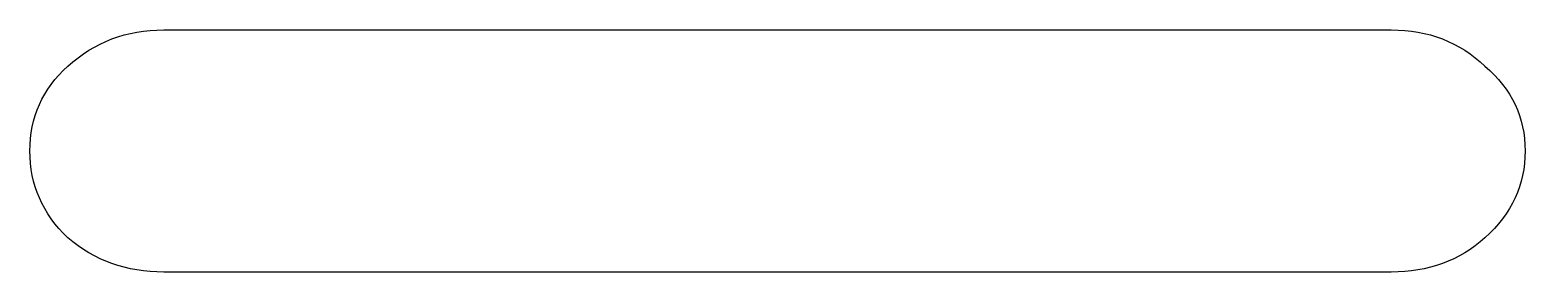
# Model space of a CAD drawing. Header units: millimetres. Extents: x 7.31 to 14.13, y 10.17 to 11.27.
import ezdxf

# ---------------------------------------------------------------- set-up
doc = ezdxf.new("R2010")
doc.units = ezdxf.units.MM
doc.layers.get('0').update_dxf_attribs({"linetype": 'CONTINUOUS'})

msp = doc.modelspace()

# ---------------------------------------------------------------- linework, layer by layer
at = {"color": 7}
for points in [[(7.925079, 11.274524), (13.518927, 11.274524)], [(13.518927, 10.169476), (7.925079, 10.169476)]]:
    msp.add_lwpolyline(points, dxfattribs=at)
msp.add_lwpolyline([(7.487743, 10.326029)], close=True, dxfattribs=at)
for points in [[(7.487743, 11.108768), (7.60979, 11.219272), (7.755569, 11.274524), (7.925079, 11.274524)], [(13.518927, 11.274524), (13.688438, 11.274524), (13.830827, 11.219272), (13.946094, 11.108768)], [(7.314835, 10.722003), (7.314835, 10.87548), (7.372471, 11.004402), (7.487743, 11.108768)], [(13.946094, 11.108768), (14.068141, 11.004399), (14.129165, 10.875478), (14.129165, 10.722003)], [(7.487743, 10.326029), (7.372471, 10.436533), (7.314835, 10.568524), (7.314835, 10.722003)], [(14.129165, 10.722003), (14.129165, 10.568524), (14.068141, 10.436533), (13.946094, 10.326029)], [(7.925079, 10.169476), (7.755569, 10.169476), (7.60979, 10.22166), (7.487743, 10.326029)], [(13.946094, 10.326029), (13.830822, 10.22166), (13.688433, 10.169476), (13.518927, 10.169476)]]:
    msp.add_open_spline(points, degree=3, dxfattribs=at)

doc.saveas('drawing.dxf')
